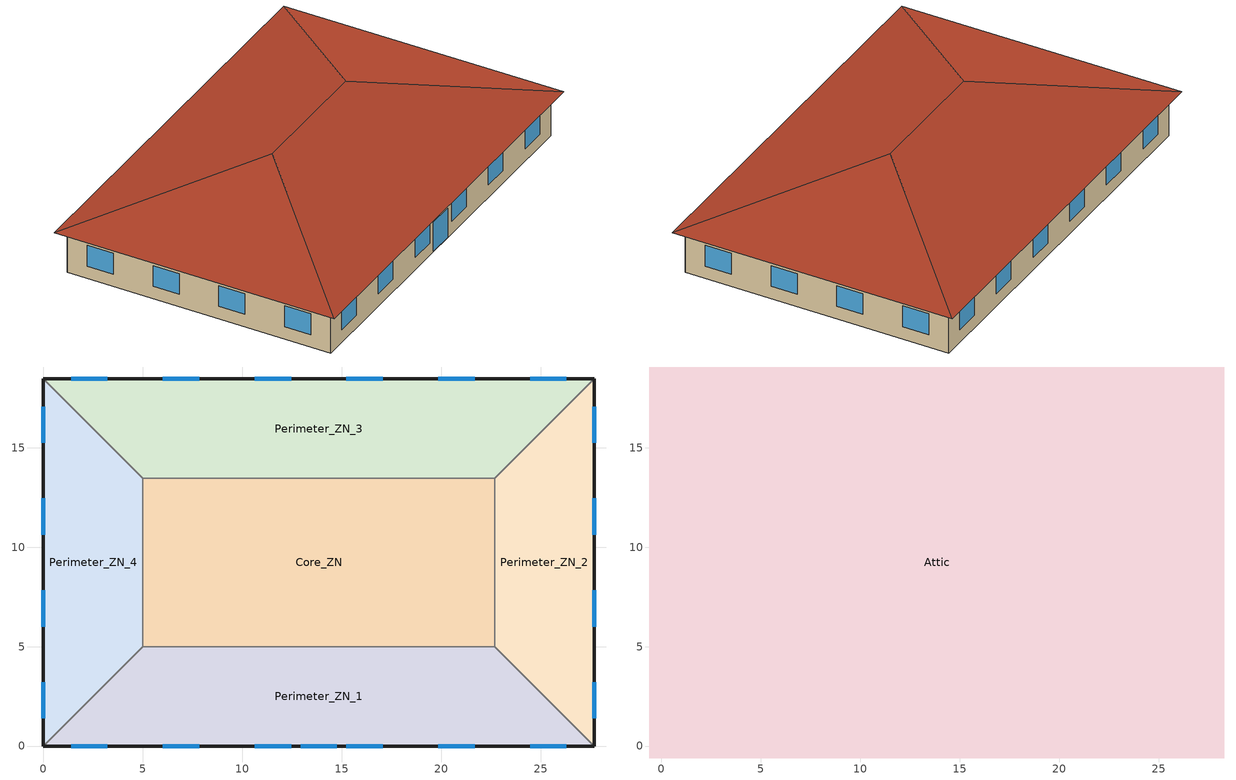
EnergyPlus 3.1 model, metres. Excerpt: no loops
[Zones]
Core_ZN
 floor ground (ext-slab): 5,13.46 22.69,13.46 22.69,5 5,5 z0
 wall to Perimeter_ZN_1 (int-walls): 5,5 22.69,5 z0:3.05
 wall to Perimeter_ZN_2 (int-walls): 22.69,5 22.69,13.46 z0:3.05
 wall to Perimeter_ZN_3 (int-walls): 22.69,13.46 5,13.46 z0:3.05
 wall to Perimeter_ZN_4 (int-walls): 5,13.46 5,5 z0:3.05
Perimeter_ZN_1
 floor ground (ext-slab): 27.69,0 0,0 5,5 22.69,5 z0
 wall outside (ext-walls): 0,0 27.69,0 z0:3.05
 wall to Perimeter_ZN_4 (int-walls): 5,5 0,0 z0:3.05
 wall to Perimeter_ZN_2 (int-walls): 27.69,0 22.69,5 z0:3.05
 window (window_south): 1.39,0 3.22,0 / 6.01,0 7.84,0 / 10.62,0 12.45,0 / 15.24,0 17.07,0 / 19.85,0 21.68,0 / 24.47,0 26.3,0 z0.9:2.42; 12.93,0 14.76,0 z0:2.13
Perimeter_ZN_2
 floor ground (ext-slab): 22.69,13.46 27.69,18.46 27.69,0 22.69,5 z0
 wall outside (ext-walls): 27.69,0 27.69,18.46 z0:3.05
 wall to Perimeter_ZN_3 (int-walls): 27.69,18.46 22.69,13.46 z0:3.05
 window (window_east): 27.69,15.24 27.69,17.07 / 27.69,10.62 27.69,12.45 / 27.69,6.01 27.69,7.84 / 27.69,1.39 27.69,3.22 z0.9:2.42
Perimeter_ZN_3
 floor ground (ext-slab): 5,13.46 0,18.46 27.69,18.46 22.69,13.46 z0
 wall outside (ext-walls): 27.69,18.46 0,18.46 z0:3.05
 wall to Perimeter_ZN_4 (int-walls): 0,18.46 5,13.46 z0:3.05
 window (window_north): 26.3,18.46 24.47,18.46 / 21.68,18.46 19.85,18.46 / 17.07,18.46 15.24,18.46 / 12.45,18.46 10.62,18.46 / 7.84,18.46 6.01,18.46 / 3.22,18.46 1.39,18.46 z0.9:2.42
Perimeter_ZN_4
 floor ground (ext-slab): 5,5 0,0 0,18.46 5,13.46 z0
 wall outside (ext-walls): 0,18.46 0,0 z0:3.05
 window (window_west): 0,3.22 0,1.39 / 0,7.84 0,6.01 / 0,12.45 0,10.62 / 0,17.07 0,15.24 z0.9:2.42
Attic
 floor outside (exposed-floor): -0.6,19.06 0,18.46 0,0 -0.6,-0.6 z3.05; 0,0 27.69,0 28.29,-0.6 -0.6,-0.6 z3.05; 28.29,19.06 28.29,-0.6 27.69,0 27.69,18.46 z3.05; -0.6,19.06 28.29,19.06 27.69,18.46 0,18.46 z3.05
 floor to Perimeter_ZN_1 (INT-FLOOR-TOPSIDE): 0,0 5,5 22.69,5 27.69,0 z3.05
 floor to Perimeter_ZN_4 (INT-FLOOR-TOPSIDE): 5,13.46 5,5 0,0 0,18.46 z3.05
 floor to Perimeter_ZN_2 (INT-FLOOR-TOPSIDE): 22.69,5 22.69,13.46 27.69,18.46 27.69,0 z3.05
 floor to Core_ZN (INT-FLOOR-TOPSIDE): 5,13.46 22.69,13.46 22.69,5 5,5 z3.05
 floor to Perimeter_ZN_3 (INT-FLOOR-TOPSIDE): 0,18.46 27.69,18.46 22.69,13.46 5,13.46 z3.05
 roof outside (roofs): 28.29,19.06,3.05 -0.6,19.06,3.05 9.23,9.23,6.33 18.46,9.23,6.33; -0.6,19.06,3.05 -0.6,-0.6,3.05 9.23,9.23,6.33; 28.29,-0.6,3.05 28.29,19.06,3.05 18.46,9.23,6.33; -0.6,-0.6,3.05 28.29,-0.6,3.05 18.46,9.23,6.33 9.23,9.23,6.33
[Building]
Benchmark Small Office New V1.1_3.1: North Axis=0; Terrain=City; Loads Convergence Tolerance Value=0.04; Temperature Convergence Tolerance Value=0.2; Solar Distribution=FullInteriorAndExterior; Maximum Number of Warmup Days=25
[Site:Location]
USA WA-SEATTLE: Latitude {deg}=47.45; Longitude {deg}=-122.3; Time Zone {hr}=-8; Elevation {m}=122
[Site:GroundTemperature:BuildingSurface]
19.744, 19.735, 19.741, 19.771, 19.825, 20.04, 20.738, 21.085, 20.449, 19.986, 19.848, 19.775
[Site:WaterMainsTemperature]
Calculation Method=CORRELATION; Annual Average Outdoor Air Temperature {C}=10.86; Maximum Difference In Monthly Average Outdoor Air Temperatures {deltaC}=13.5
[SizingPeriod:DesignDay] Barometric Pressure {Pa}=99868; Rain {0-no,1-yes}=0; Snow on ground {0-no,1-yes}=0; Day of Month=21; Daylight Savings Time Indicator=0; Humidity Indicating Type=WetBulb
Name | Maximum Dry-Bulb Temperature {C} | Daily Temp Range {C} | Humidity Indicating Conditions at Maximum Dry-Bulb | Wind Speed {m/s} design conditions vs. traditional 6.71 m/s (15 mph) | Wind Direction {Degrees; N=0, S=180} | Clearness {0.0 to 1.1} | Month | Day Type | Wind Speed {m/s} design conditions vs. traditional 3.35 m/s (7mph)
SEATTLE Ann Htg 99.6% Condns DB | -4.5 | 0 | -4.5 | 4.2 | 20 | 0 | 12 | WinterDesignDay
SEATTLE Ann Clg .4% Condns DB=>MWB | 29.4 | 10.1 | 18.4 |  | 0 | 1 | 8 | SummerDesignDay | 4.3
SEATTLE Ann Clg .4% Condns WB=>MDB | 28 | 10.1 | 19.2 |  | 0 | 1 | 8 | SummerDesignDay | 4.3
[WindowMaterial:Glazing] Optical Data Type=SpectralAverage; Thickness=0.003; Infrared Transmittance at Normal Incidence=0; Front Side Infrared Hemispherical Emissivity=0.9; Back Side Infrared Hemispherical Emissivity=0.9; Dirt Correction Factor for Solar and Visible Transmittance=1; Solar Diffusing=No
Name | Solar Transmittance at Normal Incidence | Front Side Solar Reflectance at Normal Incidence | Back Side Solar Reflectance at Normal Incidence | Visible Transmittance at Normal Incidence | Front Side Visible Reflectance at Normal Incidence | Back Side Visible Reflectance at Normal Incidence | Conductivity
Theoretical Glass [66] | 0.3832 | 0.5668 | 0.5668 | 0.495 | 0.455 | 0.455 | 0.0199
Theoretical Glass [67] | 0.4826 | 0.4674 | 0.4674 | 0.6216 | 0.3284 | 0.3284 | 0.0199
Theoretical Glass [81] | 0.4818 | 0.4682 | 0.4682 | 0.6216 | 0.3284 | 0.3284 | 0.0303
[Material]
Name | Roughness | Thickness | Conductivity | Density | Specific Heat | Thermal Absorptance | Solar Absorptance | Visible Absorptance | Thickness {m} | Conductivity {W/m-K} | Density {kg/m3} | Specific Heat {J/kg-K}
Wood Shingles | VeryRough | 0.0178 | 0.115 | 513 | 1255 | 0.9 | 0.78 | 0.78
1IN Wood Decking | MediumSmooth | 0.0254 | 0.1211 | 593 | 2510 | 0.9 | 0.78 | 0.78
Roof Insulation [2] | MediumRough | 0.2216 | 0.049 | 265 | 836.8 | 0.9 | 0.7 | 0.7
1/2IN Gypsum; 1/2IN Gypsum Top; 1/2IN Gypsum Bottom | Smooth | 0.0127 | 0.16 | 784.9 | 830 | 0.9 | 0.92 | 0.92
GP01 1/2 GYPSUM | Smooth | 0.0127 | 0.16 | 800 | 1090 | 0.9 | 0.7 | 0.5
1IN Stucco | Smooth | 0.0253 | 0.6918 | 1858 | 837 | 0.9 | 0.92 | 0.92
8IN Concrete HW | MediumRough | 0.2033 | 1.7296 | 2243 | 837 | 0.9 | 0.65 | 0.65
Wall Insulation [4] | MediumRough | 0.0339 | 0.0432 | 91 | 837 | 0.9 | 0.5 | 0.5
MAT-CC05 4 HW CONCRETE | Rough | 0.1016 | 1.311 | 2240 | 836.8 | 0.9 | 0.7 | 0.7
Floor Insulation [1] | MediumRough | 0.0464 | 0.045 | 265 | 836.8 | 0.9 | 0.7 | 0.7
MAT-CC05 8 HW CONCRETE | Rough | 0.2032 | 1.311 | 2240 | 836.8 | 0.9 | 0.7 | 0.7
AtticFloor Insulation | MediumRough | 0.2379 | 0.049 | 265 | 836.8 | 0.9 | 0.7 | 0.7
Roof Membrane | VeryRough | 0.0095 | 0.16 | 1121.29 | 1460 | 0.9 | 0.7 | 0.7
Metal Decking | MediumSmooth | 0.0015 | 45.006 | 7680 | 418.4 | 0.9 | 0.7 | 0.3
METAL Door Medium 18Ga_1; METAL Door Medium 18Ga_2 | Smooth | 0.0013 | 45.3149 | 7833.03 | 502.08 | 0.8 | 0.5 | 0.5
Std Wood 6inch | MediumSmooth |  |  |  |  | 0.9 | 0.7 | 0.7 | 0.15 | 0.12 | 540 | 1210
Std AC02 | MediumSmooth |  |  |  |  | 0.9 | 0.7 | 0.2 | 0.0127 | 0.057 | 288 | 1339
Std MAT-CC05 4  MW CONCRETE | Rough |  |  |  |  | 0.9 | 0.7 | 0.2 | 0.1 | 0.858 | 1968 | 836.8
Std PW05 | MediumSmooth |  |  |  |  | 0.9 | 0.78 | 0.78 | 0.0191 | 0.115 | 545 | 1213
Std Steel_Brown_Regular | Smooth |  |  |  |  | 0.9 | 0.92 | 0.92 | 0.0015 | 44.9696 | 7689 | 418
[Material:NoMass]
Name | Roughness | Thermal Resistance {(m2-K)/W} | Thermal Absorptance | Solar Absorptance | Visible Absorptance | Thermal Resistance {m2-K/W}
CP02 CARPET PAD | VeryRough | 0.2165 | 0.9 | 0.7 | 0.8
AIR | Smooth | 0.2515 | 0.8 | 0.5 | 0.5
AIR [1] | Smooth | 0.1214 | 0.8 | 0.5 | 0.5
Std CP02 CARPET PAD | VeryRough |  | 0.9 | 0.7 | 0.8 | 0.21648
MAT-AIR-WALL | Rough |  | 0.9 | 0.7 |  | 0.207949
Std Opaque Door panel_con; Std Opaque Door panel_semi | MediumRough |  | 0.9 | 0.7 | 0.7 | 0.12327
Std Overhead Door Panel | MediumRough |  | 0.9 | 0.7 | 0.7 | 0.255345
[Construction]
InteriorFurnishings: Std Wood 6inch
INT-FLOOR-TOPSIDE: Std MAT-CC05 4  MW CONCRETE, Std CP02 CARPET PAD
INT-FLOOR-UNDERSIDE: Std CP02 CARPET PAD, Std MAT-CC05 4  MW CONCRETE
INT-FLOOR-SLAB: Std MAT-CC05 4  MW CONCRETE
DropCeiling: Std AC02
Sloped_Metal_Roof: Std Steel_Brown_Regular, Std PW05
Gable_Wall: Std PW05
AIR-WALL: MAT-AIR-WALL
Std Swinging Door_con: Std Opaque Door panel_con
Std Swinging Door_semi: Std Opaque Door panel_semi
Std Overhead Door: Std Overhead Door Panel
window_south; window_east; window_west: Theoretical Glass [66]
window_north: Theoretical Glass [67]
window_SkylightConst: Theoretical Glass [81]
roofs: Wood Shingles, 1IN Wood Decking, Roof Insulation [2], 1/2IN Gypsum
int-walls: GP01 1/2 GYPSUM, GP01 1/2 GYPSUM
ext-walls: 1IN Stucco, 8IN Concrete HW, Wall Insulation [4], 1/2IN Gypsum
ext-slab: MAT-CC05 4 HW CONCRETE, CP02 CARPET PAD
exposed-floor: Floor Insulation [1], MAT-CC05 8 HW CONCRETE, CP02 CARPET PAD
attic-floor: 1/2IN Gypsum Top, AtticFloor Insulation, 1/2IN Gypsum Bottom
attic-roof: Roof Membrane, Metal Decking
door: METAL Door Medium 18Ga_1, AIR, METAL Door Medium 18Ga_2
non-swinging-door: METAL Door Medium 18Ga_1, AIR [1], METAL Door Medium 18Ga_2
[ComponentCost:LineItem]
Name | Line Item Type | Item | Cost per Area {$/m2} | Cost per Area | Cost per Each | Quantity
Interior Furnishings | Construction | InteriorFurnishings | 1
Interior Floor | Construction | INT-FLOOR-UNDERSIDE | 15
Interior Floor Slab | Construction | INT-FLOOR-SLAB | 35
Drop Ceiling | Construction | DropCeiling | 10
Sloped Metal Roof | Construction | Sloped_Metal_Roof | 1
Gable Wall | Construction | Gable_Wall | 1
Air Wall | Construction | AIR-WALL | 1
Swinging Door Conditioned | Construction | Std Swinging Door_con | 1
Swinging Door Semi-conditioned | Construction | Std Swinging Door_semi | 1
Overhead Door | Construction | Std Overhead Door | 1
south:window_south | Construction | window_south |  | 215.97
east:window_east | Construction | window_east |  | 215.97
north:window_north | Construction | window_north |  | 209.729
west:window_west | Construction | window_west |  | 215.97
SkylightConst:window_SkylightConst | Construction | window_SkylightConst |  | 215.97
roofs:roofs | Construction | roofs |  | 14.9259
int-walls:int-walls | Construction | int-walls |  | 1
ext-walls:ext-walls | Construction | ext-walls |  | 41.1612
ext-slab:ext-slab | Construction | ext-slab |  | 24.86
exposed-floor:exposed-floor | Construction | exposed-floor |  | 32.9966
attic-floor:attic-floor | Construction | attic-floor |  | 15.0182
attic-roof:attic-roof | Construction | attic-roof |  | 34.3904
door:door | Construction | door |  | 1
non-swinging-door:non-swinging-door | Construction | non-swinging-door |  | 1
Infiltration:Attic | General | Attic |  |  | 1 | 0.2001
[Zone] Type=1; Multiplier=1; Ceiling Height=-9999
Name | Volume | Part of Total Floor Area
Core_ZN | 456.4551 | Yes
Perimeter_ZN_1; Perimeter_ZN_3 | 346.0225 | Yes
Perimeter_ZN_2; Perimeter_ZN_4 | 205.265 | Yes
Attic | 720.1877 | No
[InternalMass] Construction=InteriorFurnishings
Name | Zone | Surface Area
Core_ZN_InternalMass_1 | Core_ZN | 299.3148
Perimeter_ZN_1_InternalMass_1 | Perimeter_ZN_1 | 226.9
Perimeter_ZN_2_InternalMass_1 | Perimeter_ZN_2 | 134.6
Perimeter_ZN_3_InternalMass_1 | Perimeter_ZN_3 | 226.9
Perimeter_ZN_4_InternalMass_1 | Perimeter_ZN_4 | 134.6
[People] Schedule=BLDG_OCC_SCH; Number of People Calculation Method=People; Fraction Radiant=0.3; User Specified Sensible Fraction=AUTOCALCULATE; Activity Level Schedule=ACTIVITY_SCH; Enable ASHRAE 55 Comfort Warnings=No; MRT Calculation=ZoneAveraged; Work Efficiency Schedule=WORK_EFF_SCH; Clothing Schedule=CLOTHING_SCH; Air Velocity Schedule=AIR_VELO_SCH; Thermal Comfort Report=FANGER
Name | Zone | Number of People
Core_ZN People | Core_ZN | 8.0516
Perimeter_ZN_1 People | Perimeter_ZN_1 | 6.1036
Perimeter_ZN_2 People | Perimeter_ZN_2 | 3.6207
Perimeter_ZN_3 People | Perimeter_ZN_3 | 6.1036
Perimeter_ZN_4 People | Perimeter_ZN_4 | 3.6207
[Lights] Schedule=BLDG_LIGHT_SCH; Design Level Calculation Method=LightingLevel; Return Air Fraction=0; Fraction Radiant=0.7; Fraction Visible=0.2; Fraction Replaceable=1; Return Air Fraction is Calculated from Plenum Temperature=No
Name | Zone | Design Level {W}
Core_ZN_Lights | Core_ZN | 1610.31
Perimeter_ZN_1_Lights | Perimeter_ZN_1 | 1220.72
Perimeter_ZN_2_Lights | Perimeter_ZN_2 | 724.148
Perimeter_ZN_3_Lights | Perimeter_ZN_3 | 1220.72
Perimeter_ZN_4_Lights | Perimeter_ZN_4 | 724.148
[ElectricEquipment] Schedule=BLDG_EQUIP_SCH; Design Level Calculation Method=EquipmentLevel; Fraction Latent=0; Fraction Radiant=0.5; Fraction Lost=0
Name | Zone | Design Level {W}
Core_ZN_MiscPlug_Equip | Core_ZN | 1207.74
Perimeter_ZN_1_MiscPlug_Equip | Perimeter_ZN_1 | 915.5415
Perimeter_ZN_2_MiscPlug_Equip | Perimeter_ZN_2 | 543.111
Perimeter_ZN_3_MiscPlug_Equip | Perimeter_ZN_3 | 915.5415
Perimeter_ZN_4_MiscPlug_Equip | Perimeter_ZN_4 | 543.111
[ZoneInfiltration:DesignFlowRate] Design Volume Flow Rate Calculation Method=Flow/Zone; Constant Term Coefficient=1; Temperature Term Coefficient=0; Velocity Term Coefficient=0; Velocity Squared Term Coefficient=0
Name | Zone | Schedule | Design Flow Rate {m3/s}
Perimeter_ZN_1_Infiltration | Perimeter_ZN_1 | INFIL_QUARTER_ON_SCH | 0.0596
Perimeter_ZN_2_Infiltration | Perimeter_ZN_2 | INFIL_QUARTER_ON_SCH | 0.0376
Perimeter_ZN_3_Infiltration | Perimeter_ZN_3 | INFIL_QUARTER_ON_SCH | 0.0596
Perimeter_ZN_4_Infiltration | Perimeter_ZN_4 | INFIL_QUARTER_ON_SCH | 0.0376
Attic_Infiltration | Attic | ALWAYS_ON | 0.2001
[AvailabilityManager:NightCycle] Availability Schedule=ALWAYS_ON; Fan Schedule=HVACOperationSchd; Control Type {CycleOnAny | CycleOnControlZone | CycleOnAnyZoneFansOnly}=CycleOnAny; Thermostat Tolerance {delta C}=1; Cycling Run Time {s}=1800
PSZ-AC:1 Availability Manager; PSZ-AC:2 Availability Manager; PSZ-AC:3 Availability Manager; PSZ-AC:4 Availability Manager; PSZ-AC:5 Availability Manager
[Exterior:Lights]
Exterior Facade Lighting: Schedule=ALWAYS_ON; Design Level=1514.09; Control Option=AstronomicalClock
[UtilityCost:Tariff]
Name | Output Meter | Conversion Factor Choice | Season Schedule | Demand Window Length | Monthly Charge or Variable | Group
PugetSound_26_LargeDemandGeneral | Electricity:Facility | kWh | PugetSoundSeasonsSched | HalfHour | 29.1 | Comm Elect
PugetSound_25_DemandGeneralService | Electricity:Facility | kWh | PugetSoundSeasonsSched | HalfHour | 24.9 | Comm Elect
PugetSound_24_GeneralService | Electricity:Facility | kWh | PugetSoundSeasonsSched | HalfHour | 5.5 | Comm Elect
WA_EIAMonthlyRateGas | Gas:Facility | MCF |  |  | 0 | Comm Gas
[UtilityCost:Charge:Simple]
Name | Charge Variable | Tariff | Source Variable | Season | Category Variable | Cost per Unit Value or Variable
 | WinterAnnualDemandCharge | PugetSound_26_LargeDemandGeneral | totalDemand | Winter | DemandCharges | 6.99
 | SummerAnnualDemandCharge | PugetSound_26_LargeDemandGeneral | totalDemand | Summer | DemandCharges | 4.65
 | AnnualSummerEnergyCharge | PugetSound_26_LargeDemandGeneral | totalEnergy | Annual | EnergyCharges | 0.047751
 | TaxofEightPtFivePercent | PugetSound_26_LargeDemandGeneral | SubTotal | Annual | Taxes | 0.085
 | TaxofEightPtFivePercent | PugetSound_25_DemandGeneralService | SubTotal | Annual | Taxes | 0.085
 | WinterEnergy | PugetSound_24_GeneralService | totalEnergy | Winter | EnergyCharges | 0.067662
 | SummerEnergy | PugetSound_24_GeneralService | totalEnergy | Summer | EnergyCharges | 0.065084
 | TaxofEightPtFivePercent | PugetSound_24_GeneralService | SubTotal | Annual | Taxes | 0.085
 | MonthlyRateGasCharge | WA_EIAMonthlyRateGas | totalEnergy | Annual | EnergyCharges | WA_MonthlyGasRates
 | TaxofEightPtFivePercent | WA_EIAMonthlyRateGas | SubTotal | Annual | Taxes | 0.085
[UtilityCost:Qualify] Variable=TotalDemand; Season=Annual; Threshold Test=Count
Name | Tariff | Qualify Type | Threshold Value or Variable | Number of Months
Min350kw | PugetSound_26_LargeDemandGeneral | Minimum | 350 | 12
Max350kw | PugetSound_25_DemandGeneralService | Maximum | 350 | 1
Min50kw | PugetSound_25_DemandGeneralService | Minimum | 50 | 12
Max50kw | PugetSound_24_GeneralService | Maximum | 50 | 1
[UtilityCost:Charge:Block] Tariff=PugetSound_25_DemandGeneralService; Block Size 2 Value or Variable=remaining
Name | Charge Variable | Source Variable | Season | Category Variable | Block Size 1 Value or Variable | Block 1 Cost per Unit Value or Variable | Block 2 Cost per Unit Value or Variable
 | SummerDemandCharge | totalDemand | Summer | DemandCharges | 50 | 0 | 4.44
 | WinterDemandCharge | totalDemand | Winter | DemandCharges | 50 | 0 | 6.66
 | WinterEnergyCharge | totalEnergy | Winter | EnergyCharges | 20000 | 0.069734 | 0.052378
 | SummerEnergyCharge | totalEnergy | Summer | EnergyCharges | 20000 | 0.06277 | 0.052378
[UtilityCost:Variable]
WA_MonthlyGasRates: Tariff=WA_EIAMonthlyRateGas; January Value=8.33; February Value=8.31; March Value=8.16; April Value=8.23; May Value=7.4; June Value=7.62; July Value=7.88; August Value=8.04; September Value=7.83; October Value=8.06; November Value=8.37; December Value=8.19
[Schedule:Compact]
BLDG_LIGHT_SCH: Through: 12/31, For: Weekdays, Until: 05:00, 0.05, Until: 07:00, 0.1, Until: 08:00, 0.3, Until: 17:00, 0.9, Until: 18:00, 0.5, Until: 20:00, 0.3, Until: 22:00, 0.2, Until: 23:00, 0.1, Until: 24:00, 0.05, For: SummerDesignDay, Until: 24:00, 1, For: Saturday, Until: 06:00, 0.05, Until: 08:00, 0.1, Until: 12:00, 0.3, Until: 17:00, 0.15, Until: 24:00, 0.05, For: WinterDesignDay, Until: 24:00, 0, For: Sunday Holidays AllOtherDays, Until: 24:00, 0.05
BLDG_EQUIP_SCH: Through: 12/31, For: Weekdays, Until: 08:00, 0.4, Until: 12:00, 0.9, Until: 13:00, 0.8, Until: 17:00, 0.9, Until: 18:00, 0.5, Until: 24:00, 0.4, For: SummerDesignDay, Until: 24:00, 1, For: Saturday, Until: 06:00, 0.3, Until: 08:00, 0.4, Until: 12:00, 0.5, Until: 17:00, 0.35, Until: 24:00, 0.3, For: WinterDesignDay, Until: 24:00, 0, For: Sunday Holidays AllOtherDays, Until: 24:00, 0.3
BLDG_OCC_SCH: Through: 12/31, For: Weekdays, Until: 06:00, 0, Until: 07:00, 0.1, Until: 08:00, 0.2, Until: 12:00, 0.95, Until: 13:00, 0.5, Until: 17:00, 0.95, Until: 18:00, 0.3, Until: 20:00, 0.1, Until: 24:00, 0.05, For: SummerDesignDay, Until: 06:00, 0, Until: 22:00, 1, Until: 24:00, 0.05, For: Saturday, Until: 06:00, 0, Until: 08:00, 0.1, Until: 12:00, 0.3, Until: 17:00, 0.1, Until: 19:00, 0, Until: 24:00, 0, For: WinterDesignDay, Until: 24:00, 0, For: Sunday Holidays AllOtherDays, Until: 06:00, 0, Until: 18:00, 0, Until: 24:00, 0
INFIL_QUARTER_ON_SCH: Through: 12/31, For: Weekdays SummerDesignDay, Until: 06:00, 1, Until: 22:00, 0.25, Until: 24:00, 1, For: Saturday WinterDesignDay, Until: 06:00, 1, Until: 18:00, 0.25, Until: 24:00, 1, For: Sunday Holidays AllOtherDays, Until: 24:00, 1
ALWAYS_ON: Through: 12/31, For: AllDays, Until: 24:00, 1
HVACOperationSchd: Through: 12/31, For: Weekdays SummerDesignDay, Until: 06:00, 0, Until: 22:00, 1, Until: 24:00, 0, For: Saturday WinterDesignDay, Until: 06:00, 0, Until: 18:00, 1, Until: 24:00, 0, For: Sunday Holidays AllOtherDays, Until: 24:00, 0
ACTIVITY_SCH: Through: 12/31, For: AllDays, Until: 24:00, 120
WORK_EFF_SCH: Through: 12/31, For: AllDays, Until: 24:00, 0
AIR_VELO_SCH: Through: 12/31, For: AllDays, Until: 24:00, 0.2
CLOTHING_SCH: Through: 04/30, For: AllDays, Until: 24:00, 1, Through: 09/30, For: AllDays, Until: 24:00, 0.5, Through: 12/31, For: AllDays, Until: 24:00, 1
PugetSoundSeasonsSched: Through: 3/31, For: AllDays, Until: 24:00, 1, Through: 9/30, For: AllDays, Until: 24:00, 3, Through: 12/31, For: AllDays, Until: 24:00, 1
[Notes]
DOE Commercial Building Benchmark
Small Office, new construction
ASHRAE Standards 90.1-2004 and 62-1999
Description:  Single story, five zone office building.
Form:         Area = 511 m2 (5,500 ft2); Number of Stories = 1; Shape = rectangle, Aspect ratio = 1.5
Envelope:     Envelope thermal properties vary with climate according to ASHRAE Standard 90.1-2004.
Opaque constructions: mass walls; attic roof; slab-on-grade floor
Windows: window-to-wall ratio = 19%, equal distribution of punched windows
Infiltration = 0.4 cfm/ft2 above grade wall area at 0.3 in wc (75 Pa) adjusted to 0.016 in wc (4 Pa).
25% of full value when ventilation system on.
HVAC:         PSZ-AC, gas furnace
No economizers, per ASHRAE 90.1-2004
Int. gains:   lights = 10.76 W/m2 (1.0 W/ft2);
elec. plug loads = 8.07 W/m2 (0.75 W/ft2)
gas plug load = 0 W/m2 (0 W/ft2)
people = 28 total; 5.38/100 m2 (5.0/1000 ft2)
Detached Shading:               None
Daylight:                       None
Natural Ventilation:            None
Zonal Equipment:                None
Air Primary Loops:              PSZ
Plant Loops:                    SHWSys1
System Equipment Autosize:      Yes
Purchased Cooling:              None
Purchased Heating:              None
Coils:                          Coil:Cooling:DX:SingleSpeed; Coil:Heating:Gas
Pumps:                          None
Boilers:                        None
Chillers:                       None
Reference citation for the Commercial Building Benchmarks:
Deru, M.; Griffith, B.; Long, N.; Benne, K.; Torcellini, P; Halverson, M.;
Winiarski,  D.; Liu, B.; Crawley, D. (2008). DOE Commercial Building Resarch
Benchmarks for Commercial Buildings. Washington, DC: U.S. Department of Energy,
Energy Efficiency and Renewable Energy, Office of Building Technologies.
Start SimMetaData
WeatherFileName=USA_WA_Seattle-Tacoma_TMY2.epw
RoofConstruction=Attic and Other
ExtWallConstruction=Mass
End SimMetaData
US National Holidays
